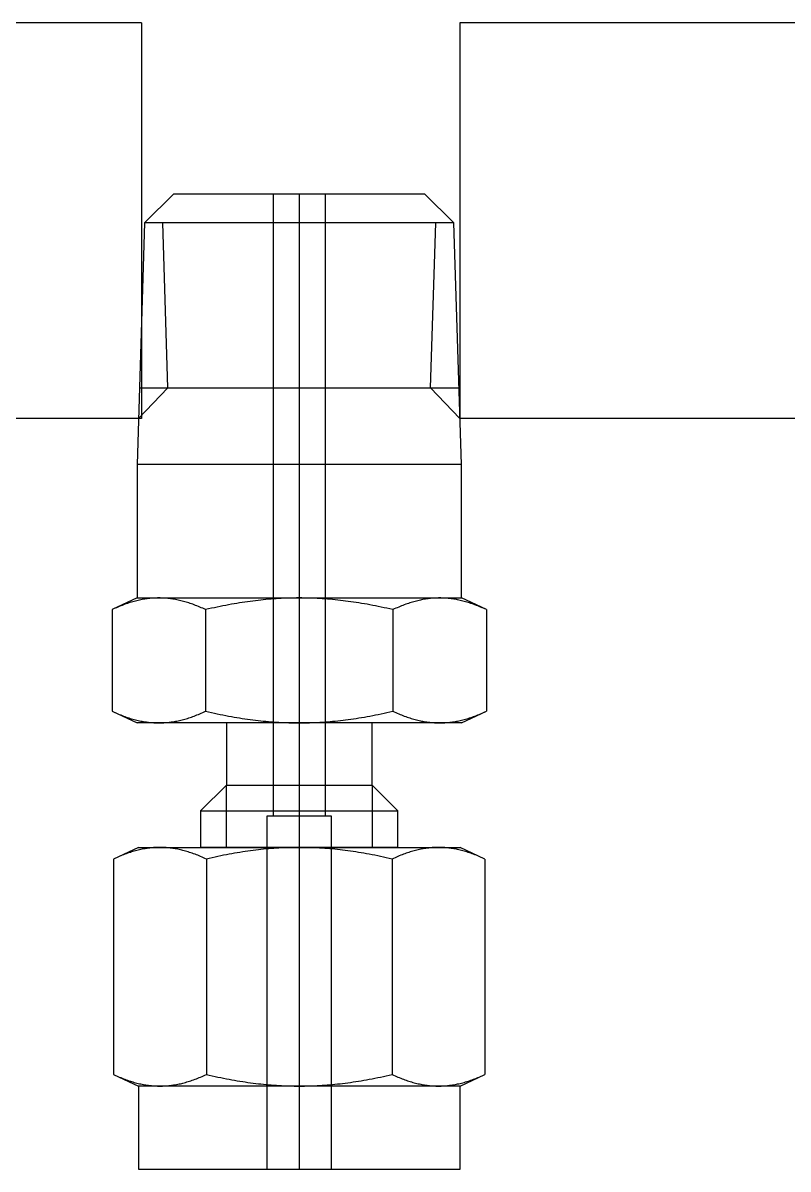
# Model space of a CAD drawing. Header units: inches. Extents: x 8.2 to 16.79, y 19.82 to 25.52.
# Drawn here: x 12.234 to 12.972, y 21.844 to 22.949 of the extents above; entities that cross this region are included whole.
import ezdxf

# ---------------------------------------------------------------- set-up
doc = ezdxf.new("R2010")
doc.units = ezdxf.units.IN
doc.header["$MEASUREMENT"] = 0
doc.linetypes.add('CENTER2', pattern=[28.575, 19.05, -3.175, 3.175, -3.175])
doc.linetypes.add('HIDDEN2', pattern=[4.7625, 3.175, -1.5875])
for name, color, linetype in [('TRDETAIL2', 7, 'Continuous'), ('TRDETAIL3', 7, 'Continuous'), ('TRMODEL1', 7, 'Continuous'), ('TRMODEL3', 7, 'Continuous')]:
    doc.layers.add(name, color=color, linetype=linetype)

msp = doc.modelspace()

# ---------------------------------------------------------------- linework, layer by layer
for p, q in [((12.34853, 22.9489), (11.65556, 22.9489)), ((13.34855, 22.9489), (12.65555, 22.9489)), ((12.34853, 22.56766), (11.65556, 22.56766)), ((13.34853, 22.56766), (12.65555, 22.56766))]:
    msp.add_line(p, q)
at = {"color": 0}
for p, q in [((12.34853, 22.9489), (12.34853, 22.56766)), ((12.65555, 22.9489), (12.65555, 22.56766))]:
    msp.add_line(p, q, dxfattribs=at)
at = {"layer": 'TRDETAIL2', "color": 252, "linetype": 'HIDDEN2'}
for p, q in [((12.47569, 22.7843), (12.47569, 22.1843)), ((12.52569, 22.7843), (12.52569, 22.1843)), ((12.53194, 22.1843), (12.46944, 22.1843)), ((12.46944, 22.1843), (12.46944, 21.8443)), ((12.53194, 21.8443), (12.53194, 22.1843))]:
    msp.add_line(p, q, dxfattribs=at)
at = {"layer": 'TRDETAIL3', "color": 252, "linetype": 'CENTER2'}
msp.add_line((12.50069, 22.7843), (12.50069, 21.8443), dxfattribs=at)
at = {"layer": 'TRMODEL1', "color": 252, "linetype": 'Continuous'}
for p, q in [((12.37989, 22.7843), (12.35169, 22.7561)), ((12.37989, 22.7843), (12.62149, 22.7843)), ((12.64969, 22.7561), (12.62149, 22.7843)), ((12.35169, 22.7561), (12.34444, 22.5232)), ((12.64969, 22.7561), (12.35169, 22.7561)), ((12.65694, 22.5232), (12.64969, 22.7561)), ((12.34675, 22.5973), (12.65463, 22.5973)), ((12.65694, 22.5232), (12.34444, 22.5232)), ((12.34444, 22.5232), (12.34444, 22.3947)), ((12.65694, 22.3947), (12.65694, 22.5232)), ((12.34444, 22.3947), (12.32027, 22.38343)), ((12.33789, 22.39032), (12.33659, 22.38991)), ((12.33918, 22.39072), (12.33789, 22.39032)), ((12.34046, 22.39109), (12.33918, 22.39072)), ((12.34174, 22.39144), (12.34046, 22.39109)), ((12.34301, 22.39177), (12.34174, 22.39144)), ((12.34428, 22.39209), (12.34301, 22.39177)), ((12.34553, 22.39239), (12.34428, 22.39209)), ((12.34444, 22.3947), (12.36537, 22.3947)), ((12.34679, 22.39267), (12.34553, 22.39239)), ((12.34804, 22.39293), (12.34679, 22.39267)), ((12.34929, 22.39317), (12.34804, 22.39293)), ((12.35053, 22.3934), (12.34929, 22.39317)), ((12.35177, 22.39361), (12.35053, 22.3934)), ((12.35301, 22.39379), (12.35177, 22.39361)), ((12.35425, 22.39397), (12.35301, 22.39379)), ((12.35548, 22.39412), (12.35425, 22.39397)), ((12.35672, 22.39426), (12.35548, 22.39412)), ((12.35795, 22.39437), (12.35672, 22.39426)), ((12.35919, 22.39447), (12.35795, 22.39437)), ((12.36042, 22.39455), (12.35919, 22.39447)), ((12.36166, 22.39462), (12.36042, 22.39455)), ((12.36289, 22.39466), (12.36166, 22.39462)), ((12.36413, 22.39469), (12.36289, 22.39466)), ((12.36537, 22.3947), (12.36413, 22.39469)), ((12.36537, 22.3947), (12.50069, 22.3947)), ((12.36661, 22.39469), (12.36537, 22.3947)), ((12.36785, 22.39466), (12.36661, 22.39469)), ((12.36909, 22.39462), (12.36785, 22.39466)), ((12.37032, 22.39455), (12.36909, 22.39462)), ((12.37156, 22.39447), (12.37032, 22.39455)), ((12.37279, 22.39437), (12.37156, 22.39447)), ((12.37402, 22.39426), (12.37279, 22.39437)), ((12.37526, 22.39412), (12.37402, 22.39426)), ((12.37649, 22.39397), (12.37526, 22.39412)), ((12.37773, 22.39379), (12.37649, 22.39397)), ((12.37897, 22.39361), (12.37773, 22.39379)), ((12.38021, 22.3934), (12.37897, 22.39361)), ((12.38145, 22.39317), (12.38021, 22.3934)), ((12.3827, 22.39293), (12.38145, 22.39317)), ((12.38395, 22.39267), (12.3827, 22.39293)), ((12.38521, 22.39239), (12.38395, 22.39267)), ((12.38647, 22.39209), (12.38521, 22.39239)), ((12.38773, 22.39177), (12.38647, 22.39209)), ((12.389, 22.39144), (12.38773, 22.39177)), ((12.39028, 22.39109), (12.389, 22.39144)), ((12.39156, 22.39072), (12.39028, 22.39109)), ((12.39285, 22.39032), (12.39156, 22.39072)), ((12.39415, 22.38991), (12.39285, 22.39032)), ((12.44573, 22.39032), (12.44313, 22.38991)), ((12.44831, 22.39072), (12.44573, 22.39032)), ((12.45087, 22.39109), (12.44831, 22.39072)), ((12.45343, 22.39144), (12.45087, 22.39109)), ((12.45597, 22.39177), (12.45343, 22.39144)), ((12.4585, 22.39209), (12.45597, 22.39177)), ((12.46101, 22.39239), (12.4585, 22.39209)), ((12.46352, 22.39267), (12.46101, 22.39239)), ((12.46603, 22.39293), (12.46352, 22.39267)), ((12.46852, 22.39317), (12.46603, 22.39293)), ((12.47101, 22.3934), (12.46852, 22.39317)), ((12.47349, 22.39361), (12.47101, 22.3934)), ((12.47597, 22.39379), (12.47349, 22.39361)), ((12.47844, 22.39397), (12.47597, 22.39379)), ((12.48091, 22.39412), (12.47844, 22.39397)), ((12.48338, 22.39426), (12.48091, 22.39412)), ((12.48585, 22.39437), (12.48338, 22.39426)), ((12.48832, 22.39447), (12.48585, 22.39437)), ((12.49079, 22.39455), (12.48832, 22.39447)), ((12.49326, 22.39462), (12.49079, 22.39455)), ((12.49573, 22.39466), (12.49326, 22.39462)), ((12.49821, 22.39469), (12.49573, 22.39466)), ((12.50069, 22.3947), (12.49821, 22.39469)), ((12.50069, 22.3947), (12.636, 22.3947)), ((12.50317, 22.39469), (12.50069, 22.3947)), ((12.50564, 22.39466), (12.50317, 22.39469)), ((12.50812, 22.39462), (12.50564, 22.39466)), ((12.51059, 22.39455), (12.50812, 22.39462)), ((12.51306, 22.39447), (12.51059, 22.39455)), ((12.51552, 22.39437), (12.51306, 22.39447)), ((12.51799, 22.39426), (12.51552, 22.39437)), ((12.52046, 22.39412), (12.51799, 22.39426)), ((12.52293, 22.39397), (12.52046, 22.39412)), ((12.52541, 22.39379), (12.52293, 22.39397)), ((12.52788, 22.39361), (12.52541, 22.39379)), ((12.53037, 22.3934), (12.52788, 22.39361)), ((12.53285, 22.39317), (12.53037, 22.3934)), ((12.53535, 22.39293), (12.53285, 22.39317)), ((12.53785, 22.39267), (12.53535, 22.39293)), ((12.54036, 22.39239), (12.53785, 22.39267)), ((12.54288, 22.39209), (12.54036, 22.39239)), ((12.54541, 22.39177), (12.54288, 22.39209)), ((12.54795, 22.39144), (12.54541, 22.39177)), ((12.5505, 22.39109), (12.54795, 22.39144)), ((12.55307, 22.39072), (12.5505, 22.39109)), ((12.55565, 22.39032), (12.55307, 22.39072)), ((12.55824, 22.38991), (12.55565, 22.39032)), ((12.60852, 22.39032), (12.60723, 22.38991)), ((12.60981, 22.39072), (12.60852, 22.39032)), ((12.6111, 22.39109), (12.60981, 22.39072)), ((12.61237, 22.39144), (12.6111, 22.39109)), ((12.61364, 22.39177), (12.61237, 22.39144)), ((12.61491, 22.39209), (12.61364, 22.39177)), ((12.61617, 22.39239), (12.61491, 22.39209)), ((12.61742, 22.39267), (12.61617, 22.39239)), ((12.61867, 22.39293), (12.61742, 22.39267)), ((12.61992, 22.39317), (12.61867, 22.39293)), ((12.62117, 22.3934), (12.61992, 22.39317)), ((12.62241, 22.39361), (12.62117, 22.3934)), ((12.62365, 22.39379), (12.62241, 22.39361)), ((12.62488, 22.39397), (12.62365, 22.39379)), ((12.62612, 22.39412), (12.62488, 22.39397)), ((12.62735, 22.39426), (12.62612, 22.39412)), ((12.62859, 22.39437), (12.62735, 22.39426)), ((12.62982, 22.39447), (12.62859, 22.39437)), ((12.63105, 22.39455), (12.62982, 22.39447)), ((12.63229, 22.39462), (12.63105, 22.39455)), ((12.63353, 22.39466), (12.63229, 22.39462)), ((12.63476, 22.39469), (12.63353, 22.39466)), ((12.636, 22.3947), (12.63476, 22.39469)), ((12.636, 22.3947), (12.65694, 22.3947)), ((12.63724, 22.39469), (12.636, 22.3947)), ((12.63848, 22.39466), (12.63724, 22.39469)), ((12.63972, 22.39462), (12.63848, 22.39466)), ((12.64095, 22.39455), (12.63972, 22.39462)), ((12.64219, 22.39447), (12.64095, 22.39455)), ((12.64342, 22.39437), (12.64219, 22.39447)), ((12.64466, 22.39426), (12.64342, 22.39437)), ((12.64589, 22.39412), (12.64466, 22.39426)), ((12.64713, 22.39397), (12.64589, 22.39412)), ((12.64836, 22.39379), (12.64713, 22.39397)), ((12.6496, 22.39361), (12.64836, 22.39379)), ((12.65084, 22.3934), (12.6496, 22.39361)), ((12.65209, 22.39317), (12.65084, 22.3934)), ((12.65334, 22.39293), (12.65209, 22.39317)), ((12.65459, 22.39267), (12.65334, 22.39293)), ((12.65584, 22.39239), (12.65459, 22.39267)), ((12.6571, 22.39209), (12.65584, 22.39239)), ((12.68111, 22.38343), (12.65694, 22.3947)), ((12.65837, 22.39177), (12.6571, 22.39209)), ((12.65964, 22.39144), (12.65837, 22.39177)), ((12.66091, 22.39109), (12.65964, 22.39144)), ((12.66219, 22.39072), (12.66091, 22.39109)), ((12.66348, 22.39032), (12.66219, 22.39072)), ((12.66478, 22.38991), (12.66348, 22.39032)), ((12.32169, 22.38409), (12.32027, 22.38343)), ((12.32027, 22.38343), (12.32027, 22.28557)), ((12.32311, 22.38472), (12.32169, 22.38409)), ((12.3245, 22.38533), (12.32311, 22.38472)), ((12.32589, 22.38593), (12.3245, 22.38533)), ((12.32727, 22.3865), (12.32589, 22.38593)), ((12.32863, 22.38704), (12.32727, 22.3865)), ((12.32998, 22.38757), (12.32863, 22.38704)), ((12.33132, 22.38808), (12.32998, 22.38757)), ((12.33265, 22.38857), (12.33132, 22.38808)), ((12.33398, 22.38904), (12.33265, 22.38857)), ((12.33529, 22.38949), (12.33398, 22.38904)), ((12.33659, 22.38991), (12.33529, 22.38949)), ((12.39545, 22.38949), (12.39415, 22.38991)), ((12.39677, 22.38904), (12.39545, 22.38949)), ((12.39809, 22.38857), (12.39677, 22.38904)), ((12.39942, 22.38808), (12.39809, 22.38857)), ((12.40076, 22.38757), (12.39942, 22.38808)), ((12.40211, 22.38704), (12.40076, 22.38757)), ((12.40348, 22.3865), (12.40211, 22.38704)), ((12.40485, 22.38593), (12.40348, 22.3865)), ((12.40624, 22.38533), (12.40485, 22.38593)), ((12.40764, 22.38472), (12.40624, 22.38533)), ((12.40905, 22.38409), (12.40764, 22.38472)), ((12.41048, 22.38343), (12.40905, 22.38409)), ((12.41333, 22.38409), (12.41048, 22.38343)), ((12.41048, 22.38343), (12.41048, 22.28557)), ((12.41616, 22.38472), (12.41333, 22.38409)), ((12.41895, 22.38533), (12.41616, 22.38472)), ((12.42173, 22.38593), (12.41895, 22.38533)), ((12.42448, 22.3865), (12.42173, 22.38593)), ((12.4272, 22.38704), (12.42448, 22.3865)), ((12.42991, 22.38757), (12.4272, 22.38704)), ((12.43259, 22.38808), (12.42991, 22.38757)), ((12.43525, 22.38857), (12.43259, 22.38808)), ((12.4379, 22.38904), (12.43525, 22.38857)), ((12.44052, 22.38949), (12.4379, 22.38904)), ((12.44313, 22.38991), (12.44052, 22.38949)), ((12.56085, 22.38949), (12.55824, 22.38991)), ((12.56348, 22.38904), (12.56085, 22.38949)), ((12.56612, 22.38857), (12.56348, 22.38904)), ((12.56879, 22.38808), (12.56612, 22.38857)), ((12.57147, 22.38757), (12.56879, 22.38808)), ((12.57417, 22.38704), (12.57147, 22.38757)), ((12.5769, 22.3865), (12.57417, 22.38704)), ((12.57965, 22.38593), (12.5769, 22.3865)), ((12.58242, 22.38533), (12.57965, 22.38593)), ((12.58522, 22.38472), (12.58242, 22.38533)), ((12.58805, 22.38409), (12.58522, 22.38472)), ((12.5909, 22.38343), (12.58805, 22.38409)), ((12.59233, 22.38409), (12.5909, 22.38343)), ((12.5909, 22.38343), (12.5909, 22.28557)), ((12.59374, 22.38472), (12.59233, 22.38409)), ((12.59514, 22.38533), (12.59374, 22.38472)), ((12.59652, 22.38593), (12.59514, 22.38533)), ((12.5979, 22.3865), (12.59652, 22.38593)), ((12.59926, 22.38704), (12.5979, 22.3865)), ((12.60061, 22.38757), (12.59926, 22.38704)), ((12.60196, 22.38808), (12.60061, 22.38757)), ((12.60329, 22.38857), (12.60196, 22.38808)), ((12.60461, 22.38904), (12.60329, 22.38857)), ((12.60592, 22.38949), (12.60461, 22.38904)), ((12.60723, 22.38991), (12.60592, 22.38949)), ((12.66609, 22.38949), (12.66478, 22.38991)), ((12.6674, 22.38904), (12.66609, 22.38949)), ((12.66872, 22.38857), (12.6674, 22.38904)), ((12.67005, 22.38808), (12.66872, 22.38857)), ((12.6714, 22.38757), (12.67005, 22.38808)), ((12.67275, 22.38704), (12.6714, 22.38757)), ((12.67411, 22.3865), (12.67275, 22.38704)), ((12.67548, 22.38593), (12.67411, 22.3865)), ((12.67687, 22.38533), (12.67548, 22.38593)), ((12.67827, 22.38472), (12.67687, 22.38533)), ((12.67968, 22.38409), (12.67827, 22.38472)), ((12.68111, 22.38343), (12.67968, 22.38409)), ((12.68111, 22.38343), (12.68111, 22.28557)), ((12.32027, 22.28557), (12.32169, 22.28491)), ((12.32027, 22.28557), (12.34444, 22.2743)), ((12.32169, 22.28491), (12.32311, 22.28428)), ((12.32311, 22.28428), (12.3245, 22.28367)), ((12.3245, 22.28367), (12.32589, 22.28308)), ((12.32589, 22.28308), (12.32727, 22.28251)), ((12.32727, 22.28251), (12.32863, 22.28196)), ((12.32863, 22.28196), (12.32998, 22.28143)), ((12.32998, 22.28143), (12.33132, 22.28092)), ((12.33132, 22.28092), (12.33265, 22.28043)), ((12.33265, 22.28043), (12.33398, 22.27996)), ((12.33398, 22.27996), (12.33529, 22.27952)), ((12.39545, 22.27952), (12.39677, 22.27996)), ((12.39677, 22.27996), (12.39809, 22.28043)), ((12.39809, 22.28043), (12.39942, 22.28092)), ((12.39942, 22.28092), (12.40076, 22.28143)), ((12.40076, 22.28143), (12.40211, 22.28196)), ((12.40211, 22.28196), (12.40348, 22.28251)), ((12.40348, 22.28251), (12.40485, 22.28308)), ((12.40485, 22.28308), (12.40624, 22.28367)), ((12.40624, 22.28367), (12.40764, 22.28428)), ((12.40764, 22.28428), (12.40905, 22.28491)), ((12.40905, 22.28491), (12.41048, 22.28557)), ((12.41048, 22.28557), (12.41333, 22.28491)), ((12.41333, 22.28491), (12.41616, 22.28428)), ((12.41616, 22.28428), (12.41895, 22.28367)), ((12.41895, 22.28367), (12.42173, 22.28308)), ((12.42173, 22.28308), (12.42448, 22.28251)), ((12.42448, 22.28251), (12.4272, 22.28196)), ((12.4272, 22.28196), (12.42991, 22.28143)), ((12.42991, 22.28143), (12.43259, 22.28092)), ((12.43259, 22.28092), (12.43525, 22.28043)), ((12.43525, 22.28043), (12.4379, 22.27996)), ((12.4379, 22.27996), (12.44052, 22.27952)), ((12.56085, 22.27952), (12.56348, 22.27996)), ((12.56348, 22.27996), (12.56612, 22.28043)), ((12.56612, 22.28043), (12.56879, 22.28092)), ((12.56879, 22.28092), (12.57147, 22.28143)), ((12.57147, 22.28143), (12.57417, 22.28196)), ((12.57417, 22.28196), (12.5769, 22.28251)), ((12.5769, 22.28251), (12.57965, 22.28308)), ((12.57965, 22.28308), (12.58242, 22.28367)), ((12.58242, 22.28367), (12.58522, 22.28428)), ((12.58522, 22.28428), (12.58805, 22.28491)), ((12.58805, 22.28491), (12.5909, 22.28557)), ((12.5909, 22.28557), (12.59233, 22.28491)), ((12.59233, 22.28491), (12.59374, 22.28428)), ((12.59374, 22.28428), (12.59514, 22.28367)), ((12.59514, 22.28367), (12.59652, 22.28308)), ((12.59652, 22.28308), (12.5979, 22.28251)), ((12.5979, 22.28251), (12.59926, 22.28196)), ((12.59926, 22.28196), (12.60061, 22.28143)), ((12.60061, 22.28143), (12.60196, 22.28092)), ((12.60196, 22.28092), (12.60329, 22.28043)), ((12.60329, 22.28043), (12.60461, 22.27996)), ((12.60461, 22.27996), (12.60592, 22.27952)), ((12.65694, 22.2743), (12.68111, 22.28557)), ((12.66609, 22.27952), (12.6674, 22.27996)), ((12.6674, 22.27996), (12.66872, 22.28043)), ((12.66872, 22.28043), (12.67005, 22.28092)), ((12.67005, 22.28092), (12.6714, 22.28143)), ((12.6714, 22.28143), (12.67275, 22.28196)), ((12.67275, 22.28196), (12.67411, 22.28251)), ((12.67411, 22.28251), (12.67548, 22.28308)), ((12.67548, 22.28308), (12.67687, 22.28367)), ((12.67687, 22.28367), (12.67827, 22.28428)), ((12.67827, 22.28428), (12.67968, 22.28491)), ((12.67968, 22.28491), (12.68111, 22.28557)), ((12.33529, 22.27952), (12.33659, 22.27909)), ((12.33659, 22.27909), (12.33789, 22.27868)), ((12.33789, 22.27868), (12.33918, 22.27829)), ((12.33918, 22.27829), (12.34046, 22.27791)), ((12.34046, 22.27791), (12.34174, 22.27756)), ((12.34174, 22.27756), (12.34301, 22.27723)), ((12.34301, 22.27723), (12.34428, 22.27691)), ((12.34428, 22.27691), (12.34553, 22.27661)), ((12.36537, 22.2743), (12.34444, 22.2743)), ((12.34553, 22.27661), (12.34679, 22.27633)), ((12.34679, 22.27633), (12.34804, 22.27607)), ((12.34804, 22.27607), (12.34929, 22.27583)), ((12.34929, 22.27583), (12.35053, 22.2756)), ((12.35053, 22.2756), (12.35177, 22.2754)), ((12.35177, 22.2754), (12.35301, 22.27521)), ((12.35301, 22.27521), (12.35425, 22.27504)), ((12.35425, 22.27504), (12.35548, 22.27488)), ((12.35548, 22.27488), (12.35672, 22.27475)), ((12.35672, 22.27475), (12.35795, 22.27463)), ((12.35795, 22.27463), (12.35919, 22.27453)), ((12.35919, 22.27453), (12.36042, 22.27445)), ((12.36042, 22.27445), (12.36166, 22.27438)), ((12.36166, 22.27438), (12.36289, 22.27434)), ((12.36289, 22.27434), (12.36413, 22.27431)), ((12.36413, 22.27431), (12.36537, 22.2743)), ((12.36537, 22.2743), (12.36661, 22.27431)), ((12.50069, 22.2743), (12.36537, 22.2743)), ((12.36661, 22.27431), (12.36785, 22.27434)), ((12.36785, 22.27434), (12.36909, 22.27438)), ((12.36909, 22.27438), (12.37032, 22.27445)), ((12.37032, 22.27445), (12.37156, 22.27453)), ((12.37156, 22.27453), (12.37279, 22.27463)), ((12.37279, 22.27463), (12.37402, 22.27475)), ((12.37402, 22.27475), (12.37526, 22.27488)), ((12.37526, 22.27488), (12.37649, 22.27504)), ((12.37649, 22.27504), (12.37773, 22.27521)), ((12.37773, 22.27521), (12.37897, 22.2754)), ((12.37897, 22.2754), (12.38021, 22.2756)), ((12.38021, 22.2756), (12.38145, 22.27583)), ((12.38145, 22.27583), (12.3827, 22.27607)), ((12.3827, 22.27607), (12.38395, 22.27633)), ((12.38395, 22.27633), (12.38521, 22.27661)), ((12.38521, 22.27661), (12.38647, 22.27691)), ((12.38647, 22.27691), (12.38773, 22.27723)), ((12.38773, 22.27723), (12.389, 22.27756)), ((12.389, 22.27756), (12.39028, 22.27791)), ((12.39028, 22.27791), (12.39156, 22.27829)), ((12.39156, 22.27829), (12.39285, 22.27868)), ((12.39285, 22.27868), (12.39415, 22.27909)), ((12.39415, 22.27909), (12.39545, 22.27952)), ((12.43049, 22.2743), (12.43049, 22.2143)), ((12.44052, 22.27952), (12.44313, 22.27909)), ((12.44313, 22.27909), (12.44573, 22.27868)), ((12.44573, 22.27868), (12.44831, 22.27829)), ((12.44831, 22.27829), (12.45087, 22.27791)), ((12.45087, 22.27791), (12.45343, 22.27756)), ((12.45343, 22.27756), (12.45597, 22.27723)), ((12.45597, 22.27723), (12.4585, 22.27691)), ((12.4585, 22.27691), (12.46101, 22.27661)), ((12.46101, 22.27661), (12.46352, 22.27633)), ((12.46352, 22.27633), (12.46603, 22.27607)), ((12.46603, 22.27607), (12.46852, 22.27583)), ((12.46852, 22.27583), (12.47101, 22.2756)), ((12.47101, 22.2756), (12.47349, 22.2754)), ((12.47349, 22.2754), (12.47597, 22.27521)), ((12.47597, 22.27521), (12.47844, 22.27504)), ((12.47844, 22.27504), (12.48091, 22.27488)), ((12.48091, 22.27488), (12.48338, 22.27475)), ((12.48338, 22.27475), (12.48585, 22.27463)), ((12.48585, 22.27463), (12.48832, 22.27453)), ((12.48832, 22.27453), (12.49079, 22.27445)), ((12.49079, 22.27445), (12.49326, 22.27438)), ((12.49326, 22.27438), (12.49573, 22.27434)), ((12.49573, 22.27434), (12.49821, 22.27431)), ((12.49821, 22.27431), (12.50069, 22.2743)), ((12.50069, 22.2743), (12.50317, 22.27431)), ((12.636, 22.2743), (12.50069, 22.2743)), ((12.50317, 22.27431), (12.50564, 22.27434)), ((12.50564, 22.27434), (12.50812, 22.27438)), ((12.50812, 22.27438), (12.51059, 22.27445)), ((12.51059, 22.27445), (12.51306, 22.27453)), ((12.51306, 22.27453), (12.51552, 22.27463)), ((12.51552, 22.27463), (12.51799, 22.27475)), ((12.51799, 22.27475), (12.52046, 22.27488)), ((12.52046, 22.27488), (12.52293, 22.27504)), ((12.52293, 22.27504), (12.52541, 22.27521)), ((12.52541, 22.27521), (12.52788, 22.2754)), ((12.52788, 22.2754), (12.53037, 22.2756)), ((12.53037, 22.2756), (12.53285, 22.27583)), ((12.53285, 22.27583), (12.53535, 22.27607)), ((12.53535, 22.27607), (12.53785, 22.27633)), ((12.53785, 22.27633), (12.54036, 22.27661)), ((12.54036, 22.27661), (12.54288, 22.27691)), ((12.54288, 22.27691), (12.54541, 22.27723)), ((12.54541, 22.27723), (12.54795, 22.27756)), ((12.54795, 22.27756), (12.5505, 22.27791)), ((12.5505, 22.27791), (12.55307, 22.27829)), ((12.55307, 22.27829), (12.55565, 22.27868)), ((12.55565, 22.27868), (12.55824, 22.27909)), ((12.55824, 22.27909), (12.56085, 22.27952)), ((12.57089, 22.2143), (12.57089, 22.2743)), ((12.60592, 22.27952), (12.60723, 22.27909)), ((12.60723, 22.27909), (12.60852, 22.27868)), ((12.60852, 22.27868), (12.60981, 22.27829)), ((12.60981, 22.27829), (12.6111, 22.27791)), ((12.6111, 22.27791), (12.61237, 22.27756)), ((12.61237, 22.27756), (12.61364, 22.27723)), ((12.61364, 22.27723), (12.61491, 22.27691)), ((12.61491, 22.27691), (12.61617, 22.27661)), ((12.61617, 22.27661), (12.61742, 22.27633)), ((12.61742, 22.27633), (12.61867, 22.27607)), ((12.61867, 22.27607), (12.61992, 22.27583)), ((12.61992, 22.27583), (12.62117, 22.2756)), ((12.62117, 22.2756), (12.62241, 22.2754)), ((12.62241, 22.2754), (12.62365, 22.27521)), ((12.62365, 22.27521), (12.62488, 22.27504)), ((12.62488, 22.27504), (12.62612, 22.27488)), ((12.62612, 22.27488), (12.62735, 22.27475)), ((12.62735, 22.27475), (12.62859, 22.27463)), ((12.62859, 22.27463), (12.62982, 22.27453)), ((12.62982, 22.27453), (12.63105, 22.27445)), ((12.63105, 22.27445), (12.63229, 22.27438)), ((12.63229, 22.27438), (12.63353, 22.27434)), ((12.63353, 22.27434), (12.63476, 22.27431)), ((12.63476, 22.27431), (12.636, 22.2743)), ((12.636, 22.2743), (12.63724, 22.27431)), ((12.65694, 22.2743), (12.636, 22.2743)), ((12.63724, 22.27431), (12.63848, 22.27434)), ((12.63848, 22.27434), (12.63972, 22.27438)), ((12.63972, 22.27438), (12.64095, 22.27445)), ((12.64095, 22.27445), (12.64219, 22.27453)), ((12.64219, 22.27453), (12.64342, 22.27463)), ((12.64342, 22.27463), (12.64466, 22.27475)), ((12.64466, 22.27475), (12.64589, 22.27488)), ((12.64589, 22.27488), (12.64713, 22.27504)), ((12.64713, 22.27504), (12.64836, 22.27521)), ((12.64836, 22.27521), (12.6496, 22.2754)), ((12.6496, 22.2754), (12.65084, 22.2756)), ((12.65084, 22.2756), (12.65209, 22.27583)), ((12.65209, 22.27583), (12.65334, 22.27607)), ((12.65334, 22.27607), (12.65459, 22.27633)), ((12.65459, 22.27633), (12.65584, 22.27661)), ((12.65584, 22.27661), (12.6571, 22.27691)), ((12.6571, 22.27691), (12.65837, 22.27723)), ((12.65837, 22.27723), (12.65964, 22.27756)), ((12.65964, 22.27756), (12.66091, 22.27791)), ((12.66091, 22.27791), (12.66219, 22.27829)), ((12.66219, 22.27829), (12.66348, 22.27868)), ((12.66348, 22.27868), (12.66478, 22.27909)), ((12.66478, 22.27909), (12.66609, 22.27952)), ((12.43049, 22.2143), (12.40569, 22.1895)), ((12.43049, 22.2143), (12.57089, 22.2143)), ((12.59569, 22.1895), (12.57089, 22.2143)), ((12.40569, 22.1895), (12.59569, 22.1895)), ((12.40569, 22.1895), (12.40569, 22.1543)), ((12.59569, 22.1543), (12.59569, 22.1895)), ((12.34569, 22.1543), (12.32171, 22.14312)), ((12.33135, 22.14723), (12.33001, 22.14671)), ((12.33268, 22.14773), (12.33135, 22.14723)), ((12.334, 22.14822), (12.33268, 22.14773)), ((12.33531, 22.14868), (12.334, 22.14822)), ((12.33661, 22.14913), (12.33531, 22.14868)), ((12.33791, 22.14955), (12.33661, 22.14913)), ((12.33919, 22.14996), (12.33791, 22.14955)), ((12.34047, 22.15035), (12.33919, 22.14996)), ((12.34175, 22.15072), (12.34047, 22.15035)), ((12.34301, 22.15107), (12.34175, 22.15072)), ((12.34427, 22.1514), (12.34301, 22.15107)), ((12.34553, 22.15171), (12.34427, 22.1514)), ((12.34678, 22.15201), (12.34553, 22.15171)), ((12.34569, 22.1543), (12.36645, 22.1543)), ((12.34802, 22.15228), (12.34678, 22.15201)), ((12.34926, 22.15254), (12.34802, 22.15228)), ((12.3505, 22.15278), (12.34926, 22.15254)), ((12.35173, 22.15301), (12.3505, 22.15278)), ((12.35296, 22.15321), (12.35173, 22.15301)), ((12.35419, 22.1534), (12.35296, 22.15321)), ((12.35542, 22.15357), (12.35419, 22.1534)), ((12.35665, 22.15372), (12.35542, 22.15357)), ((12.35787, 22.15386), (12.35665, 22.15372)), ((12.3591, 22.15398), (12.35787, 22.15386)), ((12.36032, 22.15407), (12.3591, 22.15398)), ((12.36154, 22.15416), (12.36032, 22.15407)), ((12.36277, 22.15422), (12.36154, 22.15416)), ((12.364, 22.15426), (12.36277, 22.15422)), ((12.36522, 22.15429), (12.364, 22.15426)), ((12.36645, 22.1543), (12.36522, 22.15429)), ((12.36768, 22.15429), (12.36645, 22.1543)), ((12.36645, 22.1543), (12.50069, 22.1543)), ((12.36891, 22.15426), (12.36768, 22.15429)), ((12.37014, 22.15422), (12.36891, 22.15426)), ((12.37136, 22.15416), (12.37014, 22.15422)), ((12.37259, 22.15407), (12.37136, 22.15416)), ((12.37381, 22.15398), (12.37259, 22.15407)), ((12.37504, 22.15386), (12.37381, 22.15398)), ((12.37626, 22.15372), (12.37504, 22.15386)), ((12.37749, 22.15357), (12.37626, 22.15372)), ((12.37871, 22.1534), (12.37749, 22.15357)), ((12.37994, 22.15321), (12.37871, 22.1534)), ((12.38117, 22.15301), (12.37994, 22.15321)), ((12.38241, 22.15278), (12.38117, 22.15301)), ((12.38365, 22.15254), (12.38241, 22.15278)), ((12.38489, 22.15228), (12.38365, 22.15254)), ((12.38613, 22.15201), (12.38489, 22.15228)), ((12.38738, 22.15171), (12.38613, 22.15201)), ((12.38864, 22.1514), (12.38738, 22.15171)), ((12.3899, 22.15107), (12.38864, 22.1514)), ((12.39116, 22.15072), (12.3899, 22.15107)), ((12.39243, 22.15035), (12.39116, 22.15072)), ((12.39371, 22.14996), (12.39243, 22.15035)), ((12.395, 22.14955), (12.39371, 22.14996)), ((12.3963, 22.14913), (12.395, 22.14955)), ((12.3976, 22.14868), (12.3963, 22.14913)), ((12.39891, 22.14822), (12.3976, 22.14868)), ((12.40023, 22.14773), (12.39891, 22.14822)), ((12.40156, 22.14723), (12.40023, 22.14773)), ((12.4029, 22.14671), (12.40156, 22.14723)), ((12.59569, 22.1543), (12.40569, 22.1543)), ((12.43047, 22.14723), (12.42779, 22.14671)), ((12.43313, 22.14773), (12.43047, 22.14723)), ((12.43578, 22.14822), (12.43313, 22.14773)), ((12.4384, 22.14868), (12.43578, 22.14822)), ((12.44101, 22.14913), (12.4384, 22.14868)), ((12.44359, 22.14955), (12.44101, 22.14913)), ((12.44617, 22.14996), (12.44359, 22.14955)), ((12.44873, 22.15035), (12.44617, 22.14996)), ((12.45127, 22.15072), (12.44873, 22.15035)), ((12.4538, 22.15107), (12.45127, 22.15072)), ((12.45632, 22.1514), (12.4538, 22.15107)), ((12.45883, 22.15171), (12.45632, 22.1514)), ((12.46133, 22.15201), (12.45883, 22.15171)), ((12.46382, 22.15228), (12.46133, 22.15201)), ((12.4663, 22.15254), (12.46382, 22.15228)), ((12.46878, 22.15278), (12.4663, 22.15254)), ((12.47125, 22.15301), (12.46878, 22.15278)), ((12.47371, 22.15321), (12.47125, 22.15301)), ((12.47617, 22.1534), (12.47371, 22.15321)), ((12.47862, 22.15357), (12.47617, 22.1534)), ((12.48107, 22.15372), (12.47862, 22.15357)), ((12.48352, 22.15386), (12.48107, 22.15372)), ((12.48597, 22.15398), (12.48352, 22.15386)), ((12.48842, 22.15407), (12.48597, 22.15398)), ((12.49087, 22.15416), (12.48842, 22.15407)), ((12.49332, 22.15422), (12.49087, 22.15416)), ((12.49577, 22.15426), (12.49332, 22.15422)), ((12.49823, 22.15429), (12.49577, 22.15426)), ((12.50069, 22.1543), (12.49823, 22.15429)), ((12.50315, 22.15429), (12.50069, 22.1543)), ((12.50069, 22.1543), (12.63492, 22.1543)), ((12.50561, 22.15426), (12.50315, 22.15429)), ((12.50806, 22.15422), (12.50561, 22.15426)), ((12.51051, 22.15416), (12.50806, 22.15422)), ((12.51296, 22.15407), (12.51051, 22.15416)), ((12.51541, 22.15398), (12.51296, 22.15407)), ((12.51785, 22.15386), (12.51541, 22.15398)), ((12.5203, 22.15372), (12.51785, 22.15386)), ((12.52275, 22.15357), (12.5203, 22.15372)), ((12.52521, 22.1534), (12.52275, 22.15357)), ((12.52767, 22.15321), (12.52521, 22.1534)), ((12.53013, 22.15301), (12.52767, 22.15321)), ((12.5326, 22.15278), (12.53013, 22.15301)), ((12.53507, 22.15254), (12.5326, 22.15278)), ((12.53755, 22.15228), (12.53507, 22.15254)), ((12.54004, 22.15201), (12.53755, 22.15228)), ((12.54254, 22.15171), (12.54004, 22.15201)), ((12.54505, 22.1514), (12.54254, 22.15171)), ((12.54757, 22.15107), (12.54505, 22.1514)), ((12.5501, 22.15072), (12.54757, 22.15107)), ((12.55265, 22.15035), (12.5501, 22.15072)), ((12.55521, 22.14996), (12.55265, 22.15035)), ((12.55778, 22.14955), (12.55521, 22.14996)), ((12.56037, 22.14913), (12.55778, 22.14955)), ((12.56298, 22.14868), (12.56037, 22.14913)), ((12.5656, 22.14822), (12.56298, 22.14868)), ((12.56824, 22.14773), (12.5656, 22.14822)), ((12.5709, 22.14723), (12.56824, 22.14773)), ((12.57359, 22.14671), (12.5709, 22.14723)), ((12.59981, 22.14723), (12.59847, 22.14671)), ((12.60115, 22.14773), (12.59981, 22.14723)), ((12.60247, 22.14822), (12.60115, 22.14773)), ((12.60378, 22.14868), (12.60247, 22.14822)), ((12.60508, 22.14913), (12.60378, 22.14868)), ((12.60638, 22.14955), (12.60508, 22.14913)), ((12.60766, 22.14996), (12.60638, 22.14955)), ((12.60894, 22.15035), (12.60766, 22.14996)), ((12.61021, 22.15072), (12.60894, 22.15035)), ((12.61148, 22.15107), (12.61021, 22.15072)), ((12.61274, 22.1514), (12.61148, 22.15107)), ((12.61399, 22.15171), (12.61274, 22.1514)), ((12.61524, 22.15201), (12.61399, 22.15171)), ((12.61649, 22.15228), (12.61524, 22.15201)), ((12.61773, 22.15254), (12.61649, 22.15228)), ((12.61897, 22.15278), (12.61773, 22.15254)), ((12.6202, 22.15301), (12.61897, 22.15278)), ((12.62143, 22.15321), (12.6202, 22.15301)), ((12.62266, 22.1534), (12.62143, 22.15321)), ((12.62389, 22.15357), (12.62266, 22.1534)), ((12.62511, 22.15372), (12.62389, 22.15357)), ((12.62634, 22.15386), (12.62511, 22.15372)), ((12.62756, 22.15398), (12.62634, 22.15386)), ((12.62879, 22.15407), (12.62756, 22.15398)), ((12.63001, 22.15416), (12.62879, 22.15407)), ((12.63124, 22.15422), (12.63001, 22.15416)), ((12.63246, 22.15426), (12.63124, 22.15422)), ((12.63369, 22.15429), (12.63246, 22.15426)), ((12.63492, 22.1543), (12.63369, 22.15429)), ((12.63492, 22.1543), (12.65569, 22.1543)), ((12.63615, 22.15429), (12.63492, 22.1543)), ((12.63738, 22.15426), (12.63615, 22.15429)), ((12.63861, 22.15422), (12.63738, 22.15426)), ((12.63983, 22.15416), (12.63861, 22.15422)), ((12.64106, 22.15407), (12.63983, 22.15416)), ((12.64228, 22.15398), (12.64106, 22.15407)), ((12.6435, 22.15386), (12.64228, 22.15398)), ((12.64473, 22.15372), (12.6435, 22.15386)), ((12.64596, 22.15357), (12.64473, 22.15372)), ((12.64718, 22.1534), (12.64596, 22.15357)), ((12.64841, 22.15321), (12.64718, 22.1534)), ((12.64964, 22.15301), (12.64841, 22.15321)), ((12.65088, 22.15278), (12.64964, 22.15301)), ((12.65211, 22.15254), (12.65088, 22.15278)), ((12.65335, 22.15228), (12.65211, 22.15254)), ((12.6546, 22.15201), (12.65335, 22.15228)), ((12.65585, 22.15171), (12.6546, 22.15201)), ((12.67967, 22.14312), (12.65569, 22.1543)), ((12.6571, 22.1514), (12.65585, 22.15171)), ((12.65836, 22.15107), (12.6571, 22.1514)), ((12.65963, 22.15072), (12.65836, 22.15107)), ((12.6609, 22.15035), (12.65963, 22.15072)), ((12.66218, 22.14996), (12.6609, 22.15035)), ((12.66347, 22.14955), (12.66218, 22.14996)), ((12.66476, 22.14913), (12.66347, 22.14955)), ((12.66607, 22.14868), (12.66476, 22.14913)), ((12.66738, 22.14822), (12.66607, 22.14868)), ((12.6687, 22.14773), (12.66738, 22.14822)), ((12.67003, 22.14723), (12.6687, 22.14773)), ((12.67137, 22.14671), (12.67003, 22.14723)), ((12.32312, 22.14377), (12.32171, 22.14312)), ((12.32171, 22.14312), (12.32171, 21.93548)), ((12.32453, 22.1444), (12.32312, 22.14377)), ((12.32591, 22.14501), (12.32453, 22.1444)), ((12.32729, 22.1456), (12.32591, 22.14501)), ((12.32865, 22.14616), (12.32729, 22.1456)), ((12.33001, 22.14671), (12.32865, 22.14616)), ((12.40425, 22.14616), (12.4029, 22.14671)), ((12.40562, 22.1456), (12.40425, 22.14616)), ((12.40699, 22.14501), (12.40562, 22.1456)), ((12.40838, 22.1444), (12.40699, 22.14501)), ((12.40978, 22.14377), (12.40838, 22.1444)), ((12.4112, 22.14312), (12.40978, 22.14377)), ((12.41403, 22.14377), (12.4112, 22.14312)), ((12.4112, 22.14312), (12.4112, 21.93548)), ((12.41683, 22.1444), (12.41403, 22.14377)), ((12.41961, 22.14501), (12.41683, 22.1444)), ((12.42236, 22.1456), (12.41961, 22.14501)), ((12.42509, 22.14616), (12.42236, 22.1456)), ((12.42779, 22.14671), (12.42509, 22.14616)), ((12.57629, 22.14616), (12.57359, 22.14671)), ((12.57902, 22.1456), (12.57629, 22.14616)), ((12.58177, 22.14501), (12.57902, 22.1456)), ((12.58454, 22.1444), (12.58177, 22.14501)), ((12.58735, 22.14377), (12.58454, 22.1444)), ((12.59018, 22.14312), (12.58735, 22.14377)), ((12.59159, 22.14377), (12.59018, 22.14312)), ((12.59018, 22.14312), (12.59018, 21.93548)), ((12.59299, 22.1444), (12.59159, 22.14377)), ((12.59438, 22.14501), (12.59299, 22.1444)), ((12.59576, 22.1456), (12.59438, 22.14501)), ((12.59712, 22.14616), (12.59576, 22.1456)), ((12.59847, 22.14671), (12.59712, 22.14616)), ((12.67272, 22.14616), (12.67137, 22.14671)), ((12.67409, 22.1456), (12.67272, 22.14616)), ((12.67546, 22.14501), (12.67409, 22.1456)), ((12.67685, 22.1444), (12.67546, 22.14501)), ((12.67825, 22.14377), (12.67685, 22.1444)), ((12.67967, 22.14312), (12.67825, 22.14377)), ((12.67967, 22.14312), (12.67967, 21.93548)), ((12.32171, 21.93548), (12.32312, 21.93483)), ((12.32171, 21.93548), (12.34569, 21.9243)), ((12.32312, 21.93483), (12.32453, 21.9342)), ((12.32453, 21.9342), (12.32591, 21.93359)), ((12.32591, 21.93359), (12.32729, 21.93301)), ((12.32729, 21.93301), (12.32865, 21.93244)), ((12.32865, 21.93244), (12.33001, 21.9319)), ((12.33001, 21.9319), (12.33135, 21.93137)), ((12.33135, 21.93137), (12.33268, 21.93087)), ((12.33268, 21.93087), (12.334, 21.93038)), ((12.334, 21.93038), (12.33531, 21.92992)), ((12.33531, 21.92992), (12.33661, 21.92947)), ((12.33661, 21.92947), (12.33791, 21.92905)), ((12.33791, 21.92905), (12.33919, 21.92864)), ((12.33919, 21.92864), (12.34047, 21.92825)), ((12.34047, 21.92825), (12.34175, 21.92789)), ((12.34175, 21.92789), (12.34301, 21.92753)), ((12.34301, 21.92753), (12.34427, 21.9272)), ((12.34427, 21.9272), (12.34553, 21.92689)), ((12.34553, 21.92689), (12.34678, 21.92659)), ((12.34678, 21.92659), (12.34802, 21.92632)), ((12.34802, 21.92632), (12.34926, 21.92606)), ((12.38365, 21.92606), (12.38489, 21.92632)), ((12.38489, 21.92632), (12.38613, 21.92659)), ((12.38613, 21.92659), (12.38738, 21.92689)), ((12.38738, 21.92689), (12.38864, 21.9272)), ((12.38864, 21.9272), (12.3899, 21.92753)), ((12.3899, 21.92753), (12.39116, 21.92789)), ((12.39116, 21.92789), (12.39243, 21.92825)), ((12.39243, 21.92825), (12.39371, 21.92864)), ((12.39371, 21.92864), (12.395, 21.92905)), ((12.395, 21.92905), (12.3963, 21.92947)), ((12.3963, 21.92947), (12.3976, 21.92992)), ((12.3976, 21.92992), (12.39891, 21.93038)), ((12.39891, 21.93038), (12.40023, 21.93087)), ((12.40023, 21.93087), (12.40156, 21.93137)), ((12.40156, 21.93137), (12.4029, 21.9319)), ((12.4029, 21.9319), (12.40425, 21.93244)), ((12.40425, 21.93244), (12.40562, 21.93301)), ((12.40562, 21.93301), (12.40699, 21.93359)), ((12.40699, 21.93359), (12.40838, 21.9342)), ((12.40838, 21.9342), (12.40978, 21.93483)), ((12.40978, 21.93483), (12.4112, 21.93548)), ((12.4112, 21.93548), (12.41403, 21.93483)), ((12.41403, 21.93483), (12.41683, 21.9342)), ((12.41683, 21.9342), (12.41961, 21.93359)), ((12.41961, 21.93359), (12.42236, 21.93301)), ((12.42236, 21.93301), (12.42509, 21.93244)), ((12.42509, 21.93244), (12.42779, 21.9319)), ((12.42779, 21.9319), (12.43047, 21.93137)), ((12.43047, 21.93137), (12.43313, 21.93087)), ((12.43313, 21.93087), (12.43578, 21.93038)), ((12.43578, 21.93038), (12.4384, 21.92992)), ((12.4384, 21.92992), (12.44101, 21.92947)), ((12.44101, 21.92947), (12.44359, 21.92905)), ((12.44359, 21.92905), (12.44617, 21.92864)), ((12.44617, 21.92864), (12.44873, 21.92825)), ((12.44873, 21.92825), (12.45127, 21.92789)), ((12.45127, 21.92789), (12.4538, 21.92753)), ((12.4538, 21.92753), (12.45632, 21.9272)), ((12.45632, 21.9272), (12.45883, 21.92689)), ((12.45883, 21.92689), (12.46133, 21.92659)), ((12.46133, 21.92659), (12.46382, 21.92632)), ((12.46382, 21.92632), (12.4663, 21.92606)), ((12.53507, 21.92606), (12.53755, 21.92632)), ((12.53755, 21.92632), (12.54004, 21.92659)), ((12.54004, 21.92659), (12.54254, 21.92689)), ((12.54254, 21.92689), (12.54505, 21.9272)), ((12.54505, 21.9272), (12.54757, 21.92753)), ((12.54757, 21.92753), (12.5501, 21.92789)), ((12.5501, 21.92789), (12.55265, 21.92825)), ((12.55265, 21.92825), (12.55521, 21.92864)), ((12.55521, 21.92864), (12.55778, 21.92905)), ((12.55778, 21.92905), (12.56037, 21.92947)), ((12.56037, 21.92947), (12.56298, 21.92992)), ((12.56298, 21.92992), (12.5656, 21.93038)), ((12.5656, 21.93038), (12.56824, 21.93087)), ((12.56824, 21.93087), (12.5709, 21.93137)), ((12.5709, 21.93137), (12.57359, 21.9319)), ((12.57359, 21.9319), (12.57629, 21.93244)), ((12.57629, 21.93244), (12.57902, 21.93301)), ((12.57902, 21.93301), (12.58177, 21.93359)), ((12.58177, 21.93359), (12.58454, 21.9342)), ((12.58454, 21.9342), (12.58735, 21.93483)), ((12.58735, 21.93483), (12.59018, 21.93548)), ((12.59018, 21.93548), (12.59159, 21.93483)), ((12.59159, 21.93483), (12.59299, 21.9342)), ((12.59299, 21.9342), (12.59438, 21.93359)), ((12.59438, 21.93359), (12.59576, 21.93301)), ((12.59576, 21.93301), (12.59712, 21.93244)), ((12.59712, 21.93244), (12.59847, 21.9319)), ((12.59847, 21.9319), (12.59981, 21.93137)), ((12.59981, 21.93137), (12.60115, 21.93087)), ((12.60115, 21.93087), (12.60247, 21.93038)), ((12.60247, 21.93038), (12.60378, 21.92992)), ((12.60378, 21.92992), (12.60508, 21.92947)), ((12.60508, 21.92947), (12.60638, 21.92905)), ((12.60638, 21.92905), (12.60766, 21.92864)), ((12.60766, 21.92864), (12.60894, 21.92825)), ((12.60894, 21.92825), (12.61021, 21.92789)), ((12.61021, 21.92789), (12.61148, 21.92753)), ((12.61148, 21.92753), (12.61274, 21.9272)), ((12.61274, 21.9272), (12.61399, 21.92689)), ((12.61399, 21.92689), (12.61524, 21.92659)), ((12.61524, 21.92659), (12.61649, 21.92632)), ((12.61649, 21.92632), (12.61773, 21.92606)), ((12.65211, 21.92606), (12.65335, 21.92632)), ((12.65335, 21.92632), (12.6546, 21.92659)), ((12.6546, 21.92659), (12.65585, 21.92689)), ((12.65569, 21.9243), (12.67967, 21.93548)), ((12.65585, 21.92689), (12.6571, 21.9272)), ((12.6571, 21.9272), (12.65836, 21.92753)), ((12.65836, 21.92753), (12.65963, 21.92789)), ((12.65963, 21.92789), (12.6609, 21.92825)), ((12.6609, 21.92825), (12.66218, 21.92864)), ((12.66218, 21.92864), (12.66347, 21.92905)), ((12.66347, 21.92905), (12.66476, 21.92947)), ((12.66476, 21.92947), (12.66607, 21.92992)), ((12.66607, 21.92992), (12.66738, 21.93038)), ((12.66738, 21.93038), (12.6687, 21.93087)), ((12.6687, 21.93087), (12.67003, 21.93137)), ((12.67003, 21.93137), (12.67137, 21.9319)), ((12.67137, 21.9319), (12.67272, 21.93244)), ((12.67272, 21.93244), (12.67409, 21.93301)), ((12.67409, 21.93301), (12.67546, 21.93359)), ((12.67546, 21.93359), (12.67685, 21.9342)), ((12.67685, 21.9342), (12.67825, 21.93483)), ((12.67825, 21.93483), (12.67967, 21.93548)), ((12.36645, 21.9243), (12.34569, 21.9243)), ((12.34569, 21.9243), (12.34569, 21.8443)), ((12.34926, 21.92606), (12.3505, 21.92582)), ((12.3505, 21.92582), (12.35173, 21.92559)), ((12.35173, 21.92559), (12.35296, 21.92539)), ((12.35296, 21.92539), (12.35419, 21.9252)), ((12.35419, 21.9252), (12.35542, 21.92503)), ((12.35542, 21.92503), (12.35665, 21.92488)), ((12.35665, 21.92488), (12.35787, 21.92474)), ((12.35787, 21.92474), (12.3591, 21.92463)), ((12.3591, 21.92463), (12.36032, 21.92453)), ((12.36032, 21.92453), (12.36154, 21.92445)), ((12.36154, 21.92445), (12.36277, 21.92438)), ((12.36277, 21.92438), (12.364, 21.92434)), ((12.364, 21.92434), (12.36522, 21.92431)), ((12.36522, 21.92431), (12.36645, 21.9243)), ((12.36645, 21.9243), (12.36768, 21.92431)), ((12.50069, 21.9243), (12.36645, 21.9243)), ((12.36768, 21.92431), (12.36891, 21.92434)), ((12.36891, 21.92434), (12.37014, 21.92438)), ((12.37014, 21.92438), (12.37136, 21.92445)), ((12.37136, 21.92445), (12.37259, 21.92453)), ((12.37259, 21.92453), (12.37381, 21.92463)), ((12.37381, 21.92463), (12.37504, 21.92474)), ((12.37504, 21.92474), (12.37626, 21.92488)), ((12.37626, 21.92488), (12.37749, 21.92503)), ((12.37749, 21.92503), (12.37871, 21.9252)), ((12.37871, 21.9252), (12.37994, 21.92539)), ((12.37994, 21.92539), (12.38117, 21.92559)), ((12.38117, 21.92559), (12.38241, 21.92582)), ((12.38241, 21.92582), (12.38365, 21.92606)), ((12.4663, 21.92606), (12.46878, 21.92582)), ((12.46878, 21.92582), (12.47125, 21.92559)), ((12.47125, 21.92559), (12.47371, 21.92539)), ((12.47371, 21.92539), (12.47617, 21.9252)), ((12.47617, 21.9252), (12.47862, 21.92503)), ((12.47862, 21.92503), (12.48107, 21.92488)), ((12.48107, 21.92488), (12.48352, 21.92474)), ((12.48352, 21.92474), (12.48597, 21.92463)), ((12.48597, 21.92463), (12.48842, 21.92453)), ((12.48842, 21.92453), (12.49087, 21.92445)), ((12.49087, 21.92445), (12.49332, 21.92438)), ((12.49332, 21.92438), (12.49577, 21.92434)), ((12.49577, 21.92434), (12.49823, 21.92431)), ((12.49823, 21.92431), (12.50069, 21.9243)), ((12.50069, 21.9243), (12.50315, 21.92431)), ((12.63492, 21.9243), (12.50069, 21.9243)), ((12.50315, 21.92431), (12.50561, 21.92434)), ((12.50561, 21.92434), (12.50806, 21.92438)), ((12.50806, 21.92438), (12.51051, 21.92445)), ((12.51051, 21.92445), (12.51296, 21.92453)), ((12.51296, 21.92453), (12.51541, 21.92463)), ((12.51541, 21.92463), (12.51785, 21.92474)), ((12.51785, 21.92474), (12.5203, 21.92488)), ((12.5203, 21.92488), (12.52275, 21.92503)), ((12.52275, 21.92503), (12.52521, 21.9252)), ((12.52521, 21.9252), (12.52767, 21.92539)), ((12.52767, 21.92539), (12.53013, 21.92559)), ((12.53013, 21.92559), (12.5326, 21.92582)), ((12.5326, 21.92582), (12.53507, 21.92606)), ((12.61773, 21.92606), (12.61897, 21.92582)), ((12.61897, 21.92582), (12.6202, 21.92559)), ((12.6202, 21.92559), (12.62143, 21.92539)), ((12.62143, 21.92539), (12.62266, 21.9252)), ((12.62266, 21.9252), (12.62389, 21.92503)), ((12.62389, 21.92503), (12.62511, 21.92488)), ((12.62511, 21.92488), (12.62634, 21.92474)), ((12.62634, 21.92474), (12.62756, 21.92463)), ((12.62756, 21.92463), (12.62879, 21.92453)), ((12.62879, 21.92453), (12.63001, 21.92445)), ((12.63001, 21.92445), (12.63124, 21.92438)), ((12.63124, 21.92438), (12.63246, 21.92434)), ((12.63246, 21.92434), (12.63369, 21.92431)), ((12.63369, 21.92431), (12.63492, 21.9243)), ((12.63492, 21.9243), (12.63615, 21.92431)), ((12.65569, 21.9243), (12.63492, 21.9243)), ((12.63615, 21.92431), (12.63738, 21.92434)), ((12.63738, 21.92434), (12.63861, 21.92438)), ((12.63861, 21.92438), (12.63983, 21.92445)), ((12.63983, 21.92445), (12.64106, 21.92453)), ((12.64106, 21.92453), (12.64228, 21.92463)), ((12.64228, 21.92463), (12.6435, 21.92474)), ((12.6435, 21.92474), (12.64473, 21.92488)), ((12.64473, 21.92488), (12.64596, 21.92503)), ((12.64596, 21.92503), (12.64718, 21.9252)), ((12.64718, 21.9252), (12.64841, 21.92539)), ((12.64841, 21.92539), (12.64964, 21.92559)), ((12.64964, 21.92559), (12.65088, 21.92582)), ((12.65088, 21.92582), (12.65211, 21.92606)), ((12.65569, 21.8443), (12.65569, 21.9243)), ((12.34569, 21.8443), (12.65569, 21.8443))]:
    msp.add_line(p, q, dxfattribs=at)
at = {"layer": 'TRMODEL3', "color": 252, "linetype": 'Continuous'}
for p, q in [((12.37407, 22.5973), (12.36912, 22.7561)), ((12.62731, 22.5973), (12.63225, 22.7561)), ((12.37407, 22.5973), (12.34582, 22.56766)), ((12.62731, 22.5973), (12.65555, 22.56766)), ((12.43049, 22.1543), (12.43049, 22.2143)), ((12.57089, 22.2143), (12.57089, 22.1543))]:
    msp.add_line(p, q, dxfattribs=at)

doc.saveas('drawing.dxf')
